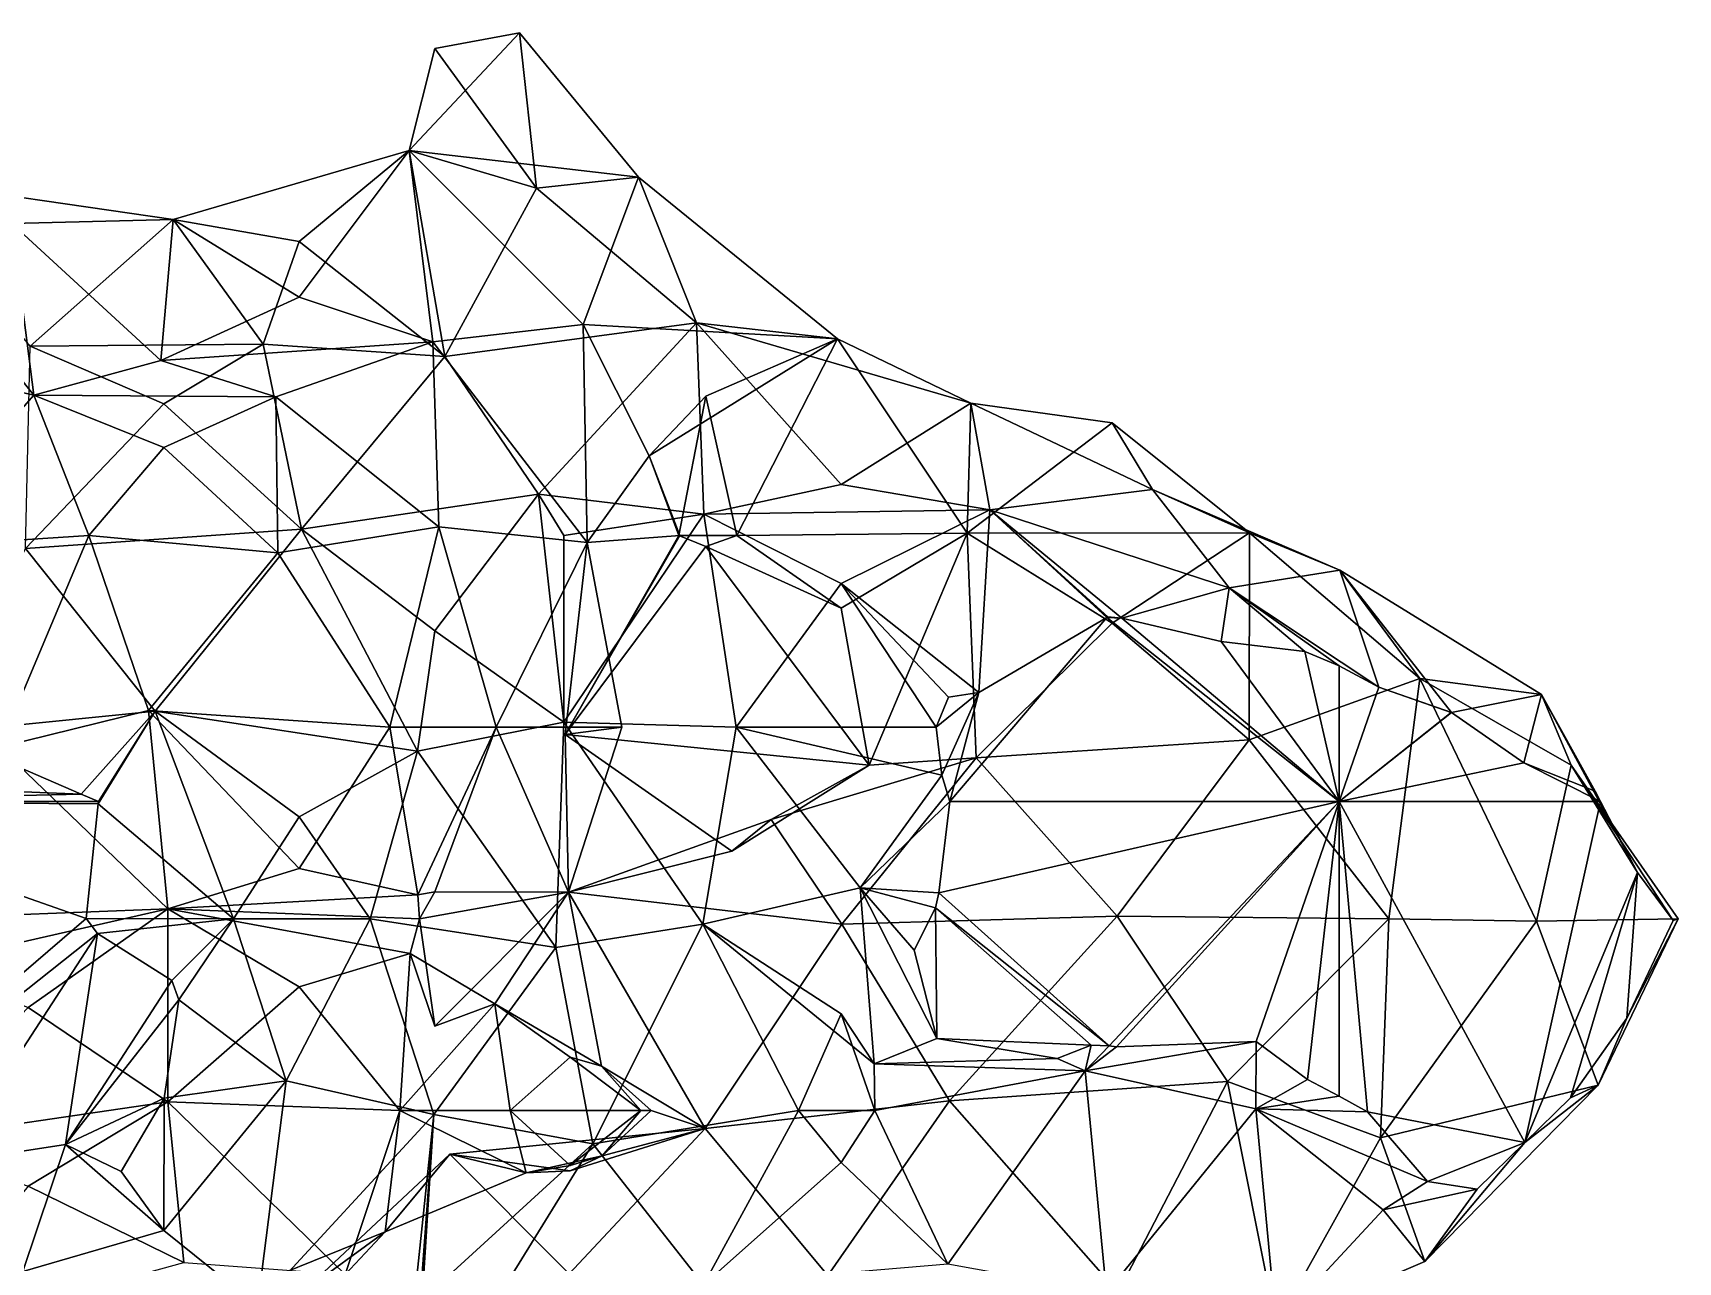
# Model space of a CAD drawing. Extents: x 290095 to 295679, y 4553756 to 4561441.
# Drawn here: x 291848.5 to 292001.5, y 4554028.5 to 4554142.8 of the extents above; entities that cross this region are included whole.
import ezdxf

# ---------------------------------------------------------------- set-up
doc = ezdxf.new("R2010")
doc.units = 0
doc.layers.add('Au_ppm_Pref_-_0_5', color=7, linetype='CONTINUOUS')

msp = doc.modelspace()

# ---------------------------------------------------------------- linework, layer by layer
at = {"layer": 'Au_ppm_Pref_-_0_5'}
for points in [[(291904.87, 4554129.42, 1894.64), (291893.78, 4554142.84, 1894.64), (291883.52, 4554131.9, 1895.02)], [(291883.52, 4554131.9, 1895.02), (291893.78, 4554142.84, 1894.64), (291885.91, 4554141.39, 1897.88)], [(291893.78, 4554142.84, 1894.64), (291895.36, 4554128.39, 1898), (291885.91, 4554141.39, 1897.88)], [(291904.87, 4554129.42, 1894.64), (291895.36, 4554128.39, 1898), (291893.78, 4554142.84, 1894.64)], [(291883.52, 4554131.9, 1895.02), (291885.91, 4554141.39, 1897.88), (291895.36, 4554128.39, 1898)], [(291873.31, 4554123.43, 1897.83), (291861.59, 4554125.48, 1894.64), (291883.52, 4554131.9, 1895.02)], [(291861.59, 4554125.48, 1894.64), (291873.31, 4554118.26, 1893.18), (291883.52, 4554131.9, 1895.02)], [(291886.86, 4554112.74, 1899.53), (291873.31, 4554123.43, 1897.83), (291883.52, 4554131.9, 1895.02)], [(291873.31, 4554118.26, 1893.18), (291885.72, 4554114.11, 1888.63), (291883.52, 4554131.9, 1895.02)], [(291904.87, 4554129.42, 1894.64), (291883.52, 4554131.9, 1895.02), (291899.71, 4554115.72, 1893.46)], [(291895.36, 4554128.39, 1898), (291886.86, 4554112.74, 1899.53), (291883.52, 4554131.9, 1895.02)], [(291899.71, 4554115.72, 1893.46), (291883.52, 4554131.9, 1895.02), (291885.72, 4554114.11, 1888.63)], [(291861.59, 4554125.48, 1894.64), (291848.29, 4554113.7, 1897.09), (291835.48, 4554129.27, 1894.52)], [(291861.59, 4554125.48, 1894.64), (291835.48, 4554129.27, 1894.52), (291846.57, 4554125.12, 1890.17)], [(291904.87, 4554129.42, 1894.64), (291910.26, 4554115.86, 1900.37), (291895.36, 4554128.39, 1898)], [(291904.87, 4554129.42, 1894.64), (291899.71, 4554115.72, 1893.46), (291923.37, 4554114.37, 1894.67)], [(291923.37, 4554114.37, 1894.67), (291910.26, 4554115.86, 1900.37), (291904.87, 4554129.42, 1894.64)], [(291895.36, 4554128.39, 1898), (291910.26, 4554115.86, 1900.37), (291886.86, 4554112.74, 1899.53)], [(291848.62, 4554109.13, 1884.11), (291835.51, 4554125.49, 1884.84), (291823.65, 4554114.93, 1882.84)], [(291846.57, 4554125.12, 1890.17), (291835.51, 4554125.49, 1884.84), (291848.62, 4554109.13, 1884.11)], [(291861.59, 4554125.48, 1894.64), (291846.57, 4554125.12, 1890.17), (291860.43, 4554112.35, 1889.34)], [(291846.57, 4554125.12, 1890.17), (291848.62, 4554109.13, 1884.11), (291860.43, 4554112.35, 1889.34)], [(291869.95, 4554113.89, 1896.23), (291848.29, 4554113.7, 1897.09), (291861.59, 4554125.48, 1894.64)], [(291861.59, 4554125.48, 1894.64), (291860.43, 4554112.35, 1889.34), (291873.31, 4554118.26, 1893.18)], [(291869.95, 4554113.89, 1896.23), (291861.59, 4554125.48, 1894.64), (291873.31, 4554123.43, 1897.83)], [(291869.95, 4554113.89, 1896.23), (291873.31, 4554123.43, 1897.83), (291886.86, 4554112.74, 1899.53)], [(291873.31, 4554118.26, 1893.18), (291860.43, 4554112.35, 1889.34), (291885.72, 4554114.11, 1888.63)], [(291899.71, 4554115.72, 1893.46), (291885.72, 4554114.11, 1888.63), (291900.08, 4554095.42, 1889.12)], [(291895.54, 4554099.94, 1903.27), (291886.86, 4554112.74, 1899.53), (291910.26, 4554115.86, 1900.37)], [(291910.94, 4554098.06, 1908.04), (291895.54, 4554099.94, 1903.27), (291910.26, 4554115.86, 1900.37)], [(291905.86, 4554103.48, 1894.64), (291899.71, 4554115.72, 1893.46), (291900.08, 4554095.42, 1889.12)], [(291905.86, 4554103.48, 1894.64), (291923.37, 4554114.37, 1894.67), (291899.71, 4554115.72, 1893.46)], [(291935.76, 4554108.4, 1901.18), (291923.71, 4554100.83, 1902.17), (291910.26, 4554115.86, 1900.37)], [(291910.26, 4554115.86, 1900.37), (291923.37, 4554114.37, 1894.67), (291935.76, 4554108.4, 1901.18)], [(291910.94, 4554098.06, 1908.04), (291910.26, 4554115.86, 1900.37), (291923.71, 4554100.83, 1902.17)], [(291836.13, 4554094.94, 1883.12), (291848.62, 4554109.13, 1884.11), (291823.65, 4554114.93, 1882.84)], [(291869.95, 4554113.89, 1896.23), (291860.71, 4554108.32, 1898.73), (291848.29, 4554113.7, 1897.09)], [(291860.43, 4554112.35, 1889.34), (291871.12, 4554108.99, 1883.37), (291885.72, 4554114.11, 1888.63)], [(291873.52, 4554096.67, 1900.67), (291860.71, 4554108.32, 1898.73), (291869.95, 4554113.89, 1896.23)], [(291869.95, 4554113.89, 1896.23), (291886.86, 4554112.74, 1899.53), (291873.52, 4554096.67, 1900.67)], [(291871.12, 4554108.99, 1883.37), (291886.28, 4554096.9, 1882.02), (291885.72, 4554114.11, 1888.63)], [(291900.08, 4554095.42, 1889.12), (291885.72, 4554114.11, 1888.63), (291886.28, 4554096.9, 1882.02)], [(291911.11, 4554109.04, 1898.97), (291923.37, 4554114.37, 1894.67), (291905.86, 4554103.48, 1894.64)], [(291914, 4554096.07, 1896.01), (291923.37, 4554114.37, 1894.67), (291911.11, 4554109.04, 1898.97)], [(291914, 4554096.07, 1896.01), (291935.42, 4554096.29, 1894.57), (291923.37, 4554114.37, 1894.67)], [(291935.76, 4554108.4, 1901.18), (291923.37, 4554114.37, 1894.67), (291935.42, 4554096.29, 1894.57)], [(291860.71, 4554108.32, 1898.73), (291847.85, 4554094.86, 1899.03), (291848.29, 4554113.7, 1897.09)], [(291848.62, 4554109.13, 1884.11), (291871.12, 4554108.99, 1883.37), (291860.43, 4554112.35, 1889.34)], [(291895.54, 4554099.94, 1903.27), (291873.52, 4554096.67, 1900.67), (291886.86, 4554112.74, 1899.53)], [(291836.13, 4554094.94, 1883.12), (291853.74, 4554096.07, 1879.48), (291848.62, 4554109.13, 1884.11)], [(291853.74, 4554096.07, 1879.48), (291860.71, 4554104.27, 1880.03), (291848.62, 4554109.13, 1884.11)], [(291871.12, 4554108.99, 1883.37), (291848.62, 4554109.13, 1884.11), (291860.71, 4554104.27, 1880.03)], [(291860.71, 4554108.32, 1898.73), (291873.52, 4554096.67, 1900.67), (291847.85, 4554094.86, 1899.03)], [(291871.33, 4554094.47, 1878.29), (291871.12, 4554108.99, 1883.37), (291860.71, 4554104.27, 1880.03)], [(291871.33, 4554094.47, 1878.29), (291886.28, 4554096.9, 1882.02), (291871.12, 4554108.99, 1883.37)], [(291911.11, 4554109.04, 1898.97), (291905.86, 4554103.48, 1894.64), (291908.6, 4554096.07, 1895.83)], [(291914, 4554096.07, 1896.01), (291911.11, 4554109.04, 1898.97), (291908.6, 4554096.07, 1895.83)], [(291935.76, 4554108.4, 1901.18), (291937.53, 4554098.46, 1907.38), (291923.71, 4554100.83, 1902.17)], [(291935.76, 4554108.4, 1901.18), (291935.42, 4554096.29, 1894.57), (291948.91, 4554106.55, 1897.09)], [(291935.76, 4554108.4, 1901.18), (291952.64, 4554100.36, 1902.16), (291937.53, 4554098.46, 1907.38)], [(291935.76, 4554108.4, 1901.18), (291948.91, 4554106.55, 1897.09), (291952.64, 4554100.36, 1902.16)], [(291948.91, 4554106.55, 1897.09), (291935.42, 4554096.29, 1894.57), (291961.67, 4554096.34, 1894.59)], [(291952.64, 4554100.36, 1902.16), (291948.91, 4554106.55, 1897.09), (291961.67, 4554096.34, 1894.59)], [(291871.33, 4554094.47, 1878.29), (291860.71, 4554104.27, 1880.03), (291853.74, 4554096.07, 1879.48)], [(291905.86, 4554103.48, 1894.64), (291900.08, 4554095.42, 1889.12), (291908.71, 4554096.07, 1894.64)], [(291908.6, 4554096.07, 1895.83), (291905.86, 4554103.48, 1894.64), (291908.71, 4554096.07, 1894.64)], [(291937.53, 4554098.46, 1907.38), (291910.94, 4554098.06, 1908.04), (291923.71, 4554100.83, 1902.17)], [(291937.53, 4554098.46, 1907.38), (291952.64, 4554100.36, 1902.16), (291959.77, 4554091.22, 1905.72)], [(291959.77, 4554091.22, 1905.72), (291952.64, 4554100.36, 1902.16), (291970.06, 4554092.85, 1899.87)], [(291970.06, 4554092.85, 1899.87), (291952.64, 4554100.36, 1902.16), (291961.67, 4554096.34, 1894.59)], [(291895.54, 4554099.94, 1903.27), (291885.91, 4554087.23, 1903.58), (291873.52, 4554096.67, 1900.67)], [(291897.9, 4554078.72, 1906.86), (291885.91, 4554087.23, 1903.58), (291895.54, 4554099.94, 1903.27)], [(291910.94, 4554098.06, 1908.04), (291897.9, 4554096.07, 1906.52), (291895.54, 4554099.94, 1903.27)], [(291897.9, 4554096.07, 1906.52), (291897.9, 4554078.72, 1906.86), (291895.54, 4554099.94, 1903.27)], [(291937.53, 4554098.46, 1907.38), (291923.71, 4554091.61, 1910.98), (291910.94, 4554098.06, 1908.04)], [(291923.71, 4554091.61, 1910.98), (291937.53, 4554098.46, 1907.38), (291936.5, 4554081.49, 1911.65)], [(291937.53, 4554098.46, 1907.38), (291948.41, 4554088.47, 1909.75), (291936.5, 4554081.49, 1911.65)], [(291937.53, 4554098.46, 1907.38), (291948.5, 4554088.53, 1909.74), (291948.41, 4554088.47, 1909.75)], [(291937.53, 4554098.46, 1907.38), (291949.79, 4554088.41, 1909.49), (291948.5, 4554088.53, 1909.74)], [(291959.77, 4554091.22, 1905.72), (291949.79, 4554088.41, 1909.49), (291937.53, 4554098.46, 1907.38)], [(291871.33, 4554094.47, 1878.29), (291881.74, 4554078.25, 1878.79), (291886.28, 4554096.9, 1882.02)], [(291891.62, 4554078.25, 1883.91), (291886.28, 4554096.9, 1882.02), (291881.74, 4554078.25, 1878.79)], [(291900.08, 4554095.42, 1889.12), (291886.28, 4554096.9, 1882.02), (291891.62, 4554078.25, 1883.91)], [(291897.9, 4554096.07, 1906.52), (291910.94, 4554098.06, 1908.04), (291897.9, 4554078.72, 1906.86)], [(291910.94, 4554098.06, 1908.04), (291913.94, 4554078.25, 1911.13), (291897.9, 4554078.72, 1906.86)], [(291923.71, 4554091.61, 1910.98), (291913.94, 4554078.25, 1911.13), (291910.94, 4554098.06, 1908.04)], [(291836.13, 4554094.94, 1883.12), (291845.44, 4554076.38, 1881.38), (291853.74, 4554096.07, 1879.48)], [(291853.74, 4554096.07, 1879.48), (291845.44, 4554076.38, 1881.38), (291859.3, 4554079.81, 1878.59)], [(291873.52, 4554096.67, 1900.67), (291859.91, 4554079.73, 1901.41), (291847.85, 4554094.86, 1899.03)], [(291871.33, 4554094.47, 1878.29), (291853.74, 4554096.07, 1879.48), (291859.3, 4554079.81, 1878.59)], [(291873.52, 4554096.67, 1900.67), (291884.29, 4554076.02, 1902.09), (291859.91, 4554079.73, 1901.41)], [(291884.29, 4554076.02, 1902.09), (291873.52, 4554096.67, 1900.67), (291885.91, 4554087.23, 1903.58)], [(291903.3, 4554078.25, 1888.71), (291900.08, 4554095.42, 1889.12), (291891.62, 4554078.25, 1883.91)], [(291911.11, 4554095.06, 1894.98), (291908.6, 4554096.07, 1895.83), (291898.02, 4554077.57, 1895.27)], [(291898.02, 4554077.57, 1895.27), (291908.6, 4554096.07, 1895.83), (291908.71, 4554096.07, 1894.64)], [(291908.71, 4554096.07, 1894.64), (291900.08, 4554095.42, 1889.12), (291898.02, 4554077.57, 1895.27)], [(291903.3, 4554078.25, 1888.71), (291898.02, 4554077.57, 1895.27), (291900.08, 4554095.42, 1889.12)], [(291914, 4554096.07, 1896.01), (291908.6, 4554096.07, 1895.83), (291911.11, 4554095.06, 1894.98)], [(291923.71, 4554089.34, 1898.34), (291914, 4554096.07, 1896.01), (291911.11, 4554095.06, 1894.98)], [(291923.71, 4554089.34, 1898.34), (291935.42, 4554096.29, 1894.57), (291914, 4554096.07, 1896.01)], [(291935.42, 4554096.29, 1894.57), (291923.71, 4554089.34, 1898.34), (291926.32, 4554074.71, 1895.21)], [(291926.32, 4554074.71, 1895.21), (291936.26, 4554075.39, 1889.64), (291935.42, 4554096.29, 1894.57)], [(291935.42, 4554096.29, 1894.57), (291948.91, 4554087.92, 1891.42), (291961.67, 4554096.34, 1894.59)], [(291948.91, 4554087.92, 1891.42), (291935.42, 4554096.29, 1894.57), (291936.26, 4554075.39, 1889.64)], [(291961.65, 4554077.08, 1890.5), (291961.67, 4554096.34, 1894.59), (291948.91, 4554087.92, 1891.42)], [(291977.52, 4554082.77, 1893.18), (291961.67, 4554096.34, 1894.59), (291961.65, 4554077.08, 1890.5)], [(291977.52, 4554082.77, 1893.18), (291970.06, 4554092.85, 1899.87), (291961.67, 4554096.34, 1894.59)], [(291847.85, 4554094.86, 1899.03), (291859.91, 4554079.73, 1901.41), (291839.84, 4554077.72, 1900.42)], [(291871.33, 4554094.47, 1878.29), (291859.3, 4554079.81, 1878.59), (291881.74, 4554078.25, 1878.79)], [(291926.32, 4554074.71, 1895.21), (291911.11, 4554095.06, 1894.98), (291898.02, 4554077.57, 1895.27)], [(291923.71, 4554089.34, 1898.34), (291911.11, 4554095.06, 1894.98), (291926.32, 4554074.71, 1895.21)], [(291973.71, 4554081.98, 1905.01), (291959.77, 4554091.22, 1905.72), (291970.06, 4554092.85, 1899.87)], [(291970.06, 4554092.85, 1899.87), (291980.46, 4554079.61, 1904.17), (291973.71, 4554081.98, 1905.01)], [(291988.82, 4554081.28, 1900.44), (291980.46, 4554079.61, 1904.17), (291970.06, 4554092.85, 1899.87)], [(291977.52, 4554082.77, 1893.18), (291988.82, 4554081.28, 1900.44), (291970.06, 4554092.85, 1899.87)], [(291913.94, 4554078.25, 1911.13), (291923.71, 4554091.61, 1910.98), (291932.52, 4554078.25, 1912.24)], [(291932.52, 4554078.25, 1912.24), (291923.71, 4554091.61, 1910.98), (291933.68, 4554081.04, 1912.15)], [(291933.68, 4554081.04, 1912.15), (291923.71, 4554091.61, 1910.98), (291936.5, 4554081.49, 1911.65)], [(291949.79, 4554088.41, 1909.49), (291959.77, 4554091.22, 1905.72), (291959.04, 4554086.23, 1907.66)], [(291959.77, 4554091.22, 1905.72), (291966.82, 4554085.28, 1906.16), (291959.04, 4554086.23, 1907.66)], [(291970, 4554083.96, 1905.5), (291966.82, 4554085.28, 1906.16), (291959.77, 4554091.22, 1905.72)], [(291973.71, 4554081.98, 1905.01), (291970, 4554083.96, 1905.5), (291959.77, 4554091.22, 1905.72)], [(291936.5, 4554081.49, 1911.65), (291948.41, 4554088.47, 1909.75), (291933.82, 4554071.34, 1911.67)], [(291948.41, 4554088.47, 1909.75), (291970, 4554071.34, 1904.92), (291933.82, 4554071.34, 1911.67)], [(291961.65, 4554077.08, 1890.5), (291948.91, 4554087.92, 1891.42), (291936.26, 4554075.39, 1889.64)], [(291948.41, 4554088.47, 1909.75), (291948.5, 4554088.53, 1909.74), (291949.79, 4554088.41, 1909.49)], [(291948.41, 4554088.47, 1909.75), (291949.79, 4554088.41, 1909.49), (291970, 4554071.34, 1904.92)], [(291949.79, 4554088.41, 1909.49), (291959.04, 4554086.23, 1907.66), (291970, 4554071.34, 1904.92)], [(291884.29, 4554076.02, 1902.09), (291885.91, 4554087.23, 1903.58), (291897.9, 4554078.72, 1906.86)], [(291959.04, 4554086.23, 1907.66), (291966.82, 4554085.28, 1906.16), (291970, 4554071.34, 1904.92)], [(291966.82, 4554085.28, 1906.16), (291970, 4554083.96, 1905.5), (291970, 4554071.34, 1904.92)], [(291970, 4554083.96, 1905.5), (291973.71, 4554081.98, 1905.01), (291970, 4554071.34, 1904.92)], [(291977.52, 4554082.77, 1893.18), (291961.65, 4554077.08, 1890.5), (291974.62, 4554060.42, 1890.75)], [(291973.71, 4554081.98, 1905.01), (291980.43, 4554079.62, 1904.17), (291970, 4554071.34, 1904.92)], [(291973.71, 4554081.98, 1905.01), (291980.46, 4554079.61, 1904.17), (291980.43, 4554079.62, 1904.17)], [(291974.62, 4554060.42, 1890.75), (291988.36, 4554060.21, 1892.16), (291977.52, 4554082.77, 1893.18)], [(291977.52, 4554082.77, 1893.18), (291988.36, 4554060.21, 1892.16), (291991.59, 4554074.73, 1894.64)], [(291991.59, 4554074.73, 1894.64), (291988.82, 4554081.28, 1900.44), (291977.52, 4554082.77, 1893.18)], [(291932.52, 4554078.25, 1912.24), (291936.5, 4554081.49, 1911.65), (291933.07, 4554073.79, 1911.93)], [(291932.52, 4554078.25, 1912.24), (291933.68, 4554081.04, 1912.15), (291936.5, 4554081.49, 1911.65)], [(291933.07, 4554073.79, 1911.93), (291936.5, 4554081.49, 1911.65), (291933.82, 4554071.34, 1911.67)], [(291988.82, 4554081.28, 1900.44), (291987.19, 4554074.95, 1902.18), (291980.46, 4554079.61, 1904.17)], [(291987.19, 4554074.95, 1902.18), (291988.82, 4554081.28, 1900.44), (291993.81, 4554072.3, 1900.52)], [(291994.31, 4554071.34, 1900.28), (291988.82, 4554081.28, 1900.44), (291997.74, 4554064.73, 1898.74)], [(291988.82, 4554081.28, 1900.44), (291994.31, 4554071.34, 1900.28), (291993.81, 4554072.3, 1900.52)], [(291997.74, 4554064.73, 1898.74), (291988.82, 4554081.28, 1900.44), (291991.59, 4554074.73, 1894.64)], [(291859.91, 4554079.73, 1901.41), (291853.04, 4554072.03, 1901.64), (291839.84, 4554077.72, 1900.42)], [(291845.44, 4554076.38, 1881.38), (291861.1, 4554061.36, 1882.17), (291859.3, 4554079.81, 1878.59)], [(291859.91, 4554079.73, 1901.41), (291854.64, 4554071.34, 1901.79), (291853.04, 4554072.03, 1901.64)], [(291859.91, 4554079.73, 1901.41), (291854.61, 4554071.11, 1901.8), (291854.64, 4554071.34, 1901.79)], [(291859.91, 4554079.73, 1901.41), (291867.19, 4554060.43, 1903.47), (291854.61, 4554071.11, 1901.8)], [(291859.3, 4554079.81, 1878.59), (291861.1, 4554061.36, 1882.17), (291873.31, 4554065.11, 1878.39)], [(291859.3, 4554079.81, 1878.59), (291873.31, 4554065.11, 1878.39), (291881.74, 4554078.25, 1878.79)], [(291873.31, 4554069.92, 1903.75), (291867.19, 4554060.43, 1903.47), (291859.91, 4554079.73, 1901.41)], [(291884.29, 4554076.02, 1902.09), (291873.31, 4554069.92, 1903.75), (291859.91, 4554079.73, 1901.41)], [(291897.9, 4554078.72, 1906.86), (291897.16, 4554057.76, 1902.11), (291884.29, 4554076.02, 1902.09)], [(291897.9, 4554078.72, 1906.86), (291910.85, 4554059.94, 1906.97), (291897.16, 4554057.76, 1902.11)], [(291913.94, 4554078.25, 1911.13), (291910.85, 4554059.94, 1906.97), (291897.9, 4554078.72, 1906.86)], [(291980.46, 4554079.61, 1904.17), (291970, 4554071.34, 1904.92), (291980.43, 4554079.62, 1904.17)], [(291987.19, 4554074.95, 1902.18), (291970, 4554071.34, 1904.92), (291980.46, 4554079.61, 1904.17)], [(291839.84, 4554077.72, 1900.42), (291853.04, 4554072.03, 1901.64), (291820, 4554073.37, 1895.47)], [(291873.31, 4554065.11, 1878.39), (291884.33, 4554062.67, 1882.77), (291881.74, 4554078.25, 1878.79)], [(291891.62, 4554078.25, 1883.91), (291881.74, 4554078.25, 1878.79), (291884.33, 4554062.67, 1882.77)], [(291884.33, 4554062.67, 1882.77), (291885.91, 4554062.94, 1883.6), (291891.62, 4554078.25, 1883.91)], [(291885.91, 4554062.94, 1883.6), (291898.33, 4554062.9, 1888.53), (291891.62, 4554078.25, 1883.91)], [(291903.3, 4554078.25, 1888.71), (291891.62, 4554078.25, 1883.91), (291898.33, 4554062.9, 1888.53)], [(291903.3, 4554078.25, 1888.71), (291898.33, 4554062.9, 1888.53), (291898.02, 4554077.57, 1895.27)], [(291913.52, 4554066.71, 1893.69), (291926.32, 4554074.71, 1895.21), (291898.02, 4554077.57, 1895.27)], [(291913.52, 4554066.71, 1893.69), (291898.02, 4554077.57, 1895.27), (291898.33, 4554062.9, 1888.53)], [(291913.94, 4554078.25, 1911.13), (291925.48, 4554063.31, 1910.67), (291910.85, 4554059.94, 1906.97)], [(291913.94, 4554078.25, 1911.13), (291932.52, 4554078.25, 1912.24), (291933.07, 4554073.79, 1911.93)], [(291933.07, 4554073.79, 1911.93), (291925.48, 4554063.31, 1910.67), (291913.94, 4554078.25, 1911.13)], [(291936.26, 4554075.39, 1889.64), (291949.36, 4554060.68, 1888.29), (291961.65, 4554077.08, 1890.5)], [(291961.65, 4554077.08, 1890.5), (291949.36, 4554060.68, 1888.29), (291974.62, 4554060.42, 1890.75)], [(291845.44, 4554076.38, 1881.38), (291837.16, 4554060.43, 1883.54), (291861.1, 4554061.36, 1882.17)], [(291873.31, 4554069.92, 1903.75), (291884.29, 4554076.02, 1902.09), (291879.9, 4554060.43, 1903.69)], [(291897.16, 4554057.76, 1902.11), (291879.9, 4554060.43, 1903.69), (291884.29, 4554076.02, 1902.09)], [(291926.32, 4554074.71, 1895.21), (291913.52, 4554066.71, 1893.69), (291917.18, 4554069.67, 1888.71)], [(291926.32, 4554074.71, 1895.21), (291917.18, 4554069.67, 1888.71), (291936.26, 4554075.39, 1889.64)], [(291936.26, 4554075.39, 1889.64), (291917.18, 4554069.67, 1888.71), (291923.75, 4554059.92, 1886.15)], [(291923.75, 4554059.92, 1886.15), (291949.36, 4554060.68, 1888.29), (291936.26, 4554075.39, 1889.64)], [(291994.31, 4554071.34, 1900.28), (291970, 4554071.34, 1904.92), (291987.19, 4554074.95, 1902.18)], [(291994.31, 4554071.34, 1900.28), (291987.19, 4554074.95, 1902.18), (291993.81, 4554072.3, 1900.52)], [(292001.53, 4554060.43, 1894.64), (291991.59, 4554074.73, 1894.64), (291988.36, 4554060.21, 1892.16)], [(292001.08, 4554060.28, 1897.5), (291997.74, 4554064.73, 1898.74), (291991.59, 4554074.73, 1894.64)], [(291991.59, 4554074.73, 1894.64), (292001.53, 4554060.43, 1894.64), (292001.08, 4554060.28, 1897.5)], [(291853.04, 4554072.03, 1901.64), (291822.5, 4554071.34, 1895.47), (291820, 4554073.37, 1895.47)], [(291925.48, 4554063.31, 1910.67), (291933.07, 4554073.79, 1911.93), (291933.82, 4554071.34, 1911.67)], [(291820, 4554031.65, 1898.85), (291822.5, 4554071.34, 1895.47), (291853.5, 4554060.47, 1902.62)], [(291822.5, 4554071.34, 1895.47), (291853.04, 4554072.03, 1901.64), (291854.64, 4554071.34, 1901.79)], [(291853.5, 4554060.47, 1902.62), (291822.5, 4554071.34, 1895.47), (291854.61, 4554071.11, 1901.8)], [(291854.61, 4554071.11, 1901.8), (291822.5, 4554071.34, 1895.47), (291854.64, 4554071.34, 1901.79)], [(291854.61, 4554071.11, 1901.8), (291867.19, 4554060.43, 1903.47), (291853.5, 4554060.47, 1902.62)], [(291925.48, 4554063.31, 1910.67), (291933.82, 4554071.34, 1911.67), (291932.79, 4554062.83, 1910.73)], [(291932.79, 4554062.83, 1910.73), (291970, 4554071.34, 1904.92), (291948.62, 4554048.62, 1905.88)], [(291933.82, 4554071.34, 1911.67), (291970, 4554071.34, 1904.92), (291932.79, 4554062.83, 1910.73)], [(291948.62, 4554048.62, 1905.88), (291970, 4554071.34, 1904.92), (291949.3, 4554048.53, 1905.74)], [(291970, 4554071.34, 1904.92), (291962.3, 4554049.02, 1903.38), (291949.3, 4554048.53, 1905.74)], [(291970, 4554071.34, 1904.92), (291967.08, 4554045.47, 1902.02), (291962.3, 4554049.02, 1903.38)], [(291970, 4554071.34, 1904.92), (291970, 4554043.92, 1901.27), (291967.08, 4554045.47, 1902.02)], [(291970, 4554043.92, 1901.27), (291970, 4554071.34, 1904.92), (291972.64, 4554042.48, 1900.57)], [(291987.27, 4554039.62, 1897.37), (291972.64, 4554042.48, 1900.57), (291970, 4554071.34, 1904.92)], [(291994.31, 4554071.34, 1900.28), (291987.27, 4554039.62, 1897.37), (291970, 4554071.34, 1904.92)], [(291997.74, 4554064.73, 1898.74), (291987.27, 4554039.62, 1897.37), (291994.31, 4554071.34, 1900.28)], [(291873.31, 4554069.92, 1903.75), (291879.9, 4554060.43, 1903.69), (291867.19, 4554060.43, 1903.47)], [(291923.75, 4554059.92, 1886.15), (291917.18, 4554069.67, 1888.71), (291898.33, 4554062.9, 1888.53)], [(291917.18, 4554069.67, 1888.71), (291913.52, 4554066.71, 1893.69), (291898.33, 4554062.9, 1888.53)], [(291873.31, 4554065.11, 1878.39), (291861.1, 4554061.36, 1882.17), (291884.33, 4554062.67, 1882.77)], [(291926.76, 4554046.93, 1906.52), (291910.85, 4554059.94, 1906.97), (291925.48, 4554063.31, 1910.67)], [(291930.49, 4554057.51, 1910.24), (291932.61, 4554049.29, 1908.49), (291925.48, 4554063.31, 1910.67)], [(291932.61, 4554049.29, 1908.49), (291926.76, 4554046.93, 1906.52), (291925.48, 4554063.31, 1910.67)], [(291925.48, 4554063.31, 1910.67), (291932.47, 4554061.44, 1910.61), (291930.49, 4554057.51, 1910.24)], [(291925.48, 4554063.31, 1910.67), (291932.79, 4554062.83, 1910.73), (291932.47, 4554061.44, 1910.61)], [(291991.52, 4554043.79, 1897.12), (291987.27, 4554039.62, 1897.37), (291997.74, 4554064.73, 1898.74)], [(291996.77, 4554051.19, 1897.11), (291991.52, 4554043.79, 1897.12), (291997.74, 4554064.73, 1898.74)], [(291996.77, 4554051.19, 1897.11), (291997.74, 4554064.73, 1898.74), (292001.08, 4554060.28, 1897.5)], [(291861.1, 4554061.36, 1882.17), (291884.49, 4554060.43, 1883.43), (291884.33, 4554062.67, 1882.77)], [(291885.91, 4554062.94, 1883.6), (291884.33, 4554062.67, 1882.77), (291884.49, 4554060.43, 1883.43)], [(291898.33, 4554062.9, 1888.53), (291885.91, 4554062.94, 1883.6), (291884.49, 4554060.43, 1883.43)], [(291898.33, 4554062.9, 1888.53), (291884.49, 4554060.43, 1883.43), (291885.91, 4554050.45, 1886.09)], [(291898.33, 4554062.9, 1888.53), (291885.91, 4554050.45, 1886.09), (291891.5, 4554052.53, 1882.77)], [(291901.4, 4554046.71, 1882.77), (291898.33, 4554062.9, 1888.53), (291891.5, 4554052.53, 1882.77)], [(291901.4, 4554046.71, 1882.77), (291911.05, 4554040.91, 1887.34), (291898.33, 4554062.9, 1888.53)], [(291911.05, 4554040.91, 1887.34), (291923.75, 4554059.92, 1886.15), (291898.33, 4554062.9, 1888.53)], [(291932.79, 4554062.83, 1910.73), (291948.62, 4554048.62, 1905.88), (291932.47, 4554061.44, 1910.61)], [(291854.55, 4554059.07, 1902.96), (291820, 4554031.65, 1898.85), (291853.5, 4554060.47, 1902.62)], [(291861.1, 4554061.36, 1882.17), (291837.16, 4554060.43, 1883.54), (291838.5, 4554056.21, 1882.77)], [(291838.5, 4554056.21, 1882.77), (291848.11, 4554052.17, 1879.58), (291861.1, 4554061.36, 1882.17)], [(291848.11, 4554052.17, 1879.58), (291861.1, 4554043.39, 1876.63), (291861.1, 4554061.36, 1882.17)], [(291853.5, 4554060.47, 1902.62), (291867.19, 4554060.43, 1903.47), (291854.55, 4554059.07, 1902.96)], [(291854.55, 4554059.07, 1902.96), (291867.19, 4554060.43, 1903.47), (291861.47, 4554054.7, 1904.25)], [(291861.1, 4554061.36, 1882.17), (291883.62, 4554057.2, 1882.77), (291884.49, 4554060.43, 1883.43)], [(291861.1, 4554061.36, 1882.17), (291861.1, 4554043.39, 1876.63), (291873.31, 4554054.11, 1878.93)], [(291883.62, 4554057.2, 1882.77), (291861.1, 4554061.36, 1882.17), (291873.31, 4554054.11, 1878.93)], [(291862.11, 4554052.88, 1904.44), (291861.47, 4554054.7, 1904.25), (291867.19, 4554060.43, 1903.47)], [(291867.19, 4554060.43, 1903.47), (291872.08, 4554045.37, 1905.03), (291862.11, 4554052.88, 1904.44)], [(291879.9, 4554060.43, 1903.69), (291872.08, 4554045.37, 1905.03), (291867.19, 4554060.43, 1903.47)], [(291879.9, 4554060.43, 1903.69), (291885.81, 4554042.24, 1901.37), (291872.08, 4554045.37, 1905.03)], [(291897.16, 4554057.76, 1902.11), (291885.81, 4554042.24, 1901.37), (291879.9, 4554060.43, 1903.69)], [(291883.62, 4554057.2, 1882.77), (291885.91, 4554050.45, 1886.09), (291884.49, 4554060.43, 1883.43)], [(291933.79, 4554043.49, 1889.54), (291949.36, 4554060.68, 1888.29), (291923.75, 4554059.92, 1886.15)], [(291932.47, 4554061.44, 1910.61), (291932.61, 4554049.29, 1908.49), (291930.49, 4554057.51, 1910.24)], [(291948.62, 4554048.62, 1905.88), (291946.96, 4554048.67, 1906.15), (291932.47, 4554061.44, 1910.61)], [(291932.47, 4554061.44, 1910.61), (291946.96, 4554048.67, 1906.15), (291932.61, 4554049.29, 1908.49)], [(291959.62, 4554045.3, 1890.49), (291949.36, 4554060.68, 1888.29), (291933.79, 4554043.49, 1889.54)], [(291974.62, 4554060.42, 1890.75), (291949.36, 4554060.68, 1888.29), (291959.62, 4554045.3, 1890.49)], [(291959.62, 4554045.3, 1890.49), (291973.87, 4554040.04, 1891.98), (291974.62, 4554060.42, 1890.75)], [(291973.87, 4554040.04, 1891.98), (291988.36, 4554060.21, 1892.16), (291974.62, 4554060.42, 1890.75)], [(291988.36, 4554060.21, 1892.16), (291973.87, 4554040.04, 1891.98), (291994.11, 4554044.96, 1894.64)], [(291994.11, 4554044.96, 1894.64), (292001.53, 4554060.43, 1894.64), (291988.36, 4554060.21, 1892.16)], [(291994.11, 4554044.96, 1894.64), (291996.77, 4554051.19, 1897.11), (292001.53, 4554060.43, 1894.64)], [(291996.77, 4554051.19, 1897.11), (292001.08, 4554060.28, 1897.5), (292001.53, 4554060.43, 1894.64)], [(291840.69, 4554037.75, 1901.8), (291820, 4554031.65, 1898.85), (291854.55, 4554059.07, 1902.96)], [(291851.56, 4554039.43, 1903.42), (291840.69, 4554037.75, 1901.8), (291854.55, 4554059.07, 1902.96)], [(291854.55, 4554059.07, 1902.96), (291861.47, 4554054.7, 1904.25), (291851.56, 4554039.43, 1903.42)], [(291910.85, 4554059.94, 1906.97), (291900.62, 4554039.51, 1904.5), (291897.16, 4554057.76, 1902.11)], [(291919.74, 4554042.61, 1904.65), (291900.62, 4554039.51, 1904.5), (291910.85, 4554059.94, 1906.97)], [(291910.85, 4554059.94, 1906.97), (291923.71, 4554051.59, 1903.53), (291919.74, 4554042.61, 1904.65)], [(291926.76, 4554046.93, 1906.52), (291923.71, 4554051.59, 1903.53), (291910.85, 4554059.94, 1906.97)], [(291933.79, 4554043.49, 1889.54), (291923.75, 4554059.92, 1886.15), (291911.05, 4554040.91, 1887.34)], [(291882.65, 4554042.61, 1878.36), (291883.62, 4554057.2, 1882.77), (291873.31, 4554054.11, 1878.93)], [(291882.65, 4554042.61, 1878.36), (291891.5, 4554052.53, 1882.77), (291883.62, 4554057.2, 1882.77)], [(291883.62, 4554057.2, 1882.77), (291891.5, 4554052.53, 1882.77), (291885.91, 4554050.45, 1886.09)], [(291897.16, 4554057.76, 1902.11), (291900.62, 4554039.51, 1904.5), (291885.81, 4554042.24, 1901.37)], [(291861.47, 4554054.7, 1904.25), (291862.11, 4554052.88, 1904.44), (291851.56, 4554039.43, 1903.42)], [(291882.65, 4554042.61, 1878.36), (291873.31, 4554054.11, 1878.93), (291861.1, 4554043.39, 1876.63)], [(291862.11, 4554052.88, 1904.44), (291860.76, 4554043.76, 1904.66), (291851.56, 4554039.43, 1903.42)], [(291860.76, 4554043.76, 1904.66), (291862.11, 4554052.88, 1904.44), (291872.08, 4554045.37, 1905.03)], [(291882.65, 4554042.61, 1878.36), (291892.92, 4554042.61, 1880.13), (291891.5, 4554052.53, 1882.77)], [(291901.4, 4554046.71, 1882.77), (291891.5, 4554052.53, 1882.77), (291898.51, 4554047.57, 1881.11)], [(291892.92, 4554042.61, 1880.13), (291898.51, 4554047.57, 1881.11), (291891.5, 4554052.53, 1882.77)], [(291836.16, 4554039.73, 1878.7), (291861.1, 4554043.39, 1876.63), (291848.11, 4554052.17, 1879.58)], [(291923.71, 4554051.59, 1903.53), (291926.84, 4554042.61, 1905.05), (291919.74, 4554042.61, 1904.65)], [(291926.76, 4554046.93, 1906.52), (291926.84, 4554042.61, 1905.05), (291923.71, 4554051.59, 1903.53)], [(291996.77, 4554051.19, 1897.11), (291994.11, 4554044.96, 1894.64), (291991.52, 4554043.79, 1897.12)], [(291926.76, 4554046.93, 1906.52), (291932.61, 4554049.29, 1908.49), (291943.8, 4554047.44, 1906.43)], [(291946.96, 4554048.67, 1906.15), (291943.8, 4554047.44, 1906.43), (291932.61, 4554049.29, 1908.49)], [(291946.4, 4554046.29, 1905.28), (291943.8, 4554047.44, 1906.43), (291946.96, 4554048.67, 1906.15)], [(291962.3, 4554049.02, 1903.38), (291946.4, 4554046.29, 1905.28), (291949.3, 4554048.53, 1905.74)], [(291962.3, 4554049.02, 1903.38), (291962.27, 4554042.75, 1900.49), (291946.4, 4554046.29, 1905.28)], [(291948.62, 4554048.62, 1905.88), (291946.4, 4554046.29, 1905.28), (291946.96, 4554048.67, 1906.15)], [(291948.62, 4554048.62, 1905.88), (291949.3, 4554048.53, 1905.74), (291946.4, 4554046.29, 1905.28)], [(291967.08, 4554045.47, 1902.02), (291962.27, 4554042.75, 1900.49), (291962.3, 4554049.02, 1903.38)], [(291892.92, 4554042.61, 1880.13), (291905.08, 4554042.61, 1879.67), (291898.51, 4554047.57, 1881.11)], [(291901.4, 4554046.71, 1882.77), (291898.51, 4554047.57, 1881.11), (291905.08, 4554042.61, 1879.67)], [(291901.4, 4554046.71, 1882.77), (291906.02, 4554042.61, 1882.77), (291911.05, 4554040.91, 1887.34)], [(291901.4, 4554046.71, 1882.77), (291905.08, 4554042.61, 1879.67), (291906.02, 4554042.61, 1882.77)], [(291926.76, 4554046.93, 1906.52), (291943.8, 4554047.44, 1906.43), (291946.4, 4554046.29, 1905.28)], [(291926.84, 4554042.61, 1905.05), (291926.76, 4554046.93, 1906.52), (291946.4, 4554046.29, 1905.28)], [(291860.76, 4554043.76, 1904.66), (291872.08, 4554045.37, 1905.03), (291860.71, 4554031.42, 1904.32)], [(291860.71, 4554031.42, 1904.32), (291872.08, 4554045.37, 1905.03), (291869.43, 4554024.42, 1901.82)], [(291872.08, 4554045.37, 1905.03), (291885.81, 4554042.24, 1901.37), (291869.43, 4554024.42, 1901.82)], [(291926.84, 4554042.61, 1905.05), (291946.4, 4554046.29, 1905.28), (291933.63, 4554028.31, 1904.09)], [(291948.39, 4554025.64, 1899.78), (291933.63, 4554028.31, 1904.09), (291946.4, 4554046.29, 1905.28)], [(291959.62, 4554045.3, 1890.49), (291933.79, 4554043.49, 1889.54), (291949.46, 4554025.69, 1890.16)], [(291962.27, 4554042.75, 1900.49), (291948.39, 4554025.64, 1899.78), (291946.4, 4554046.29, 1905.28)], [(291949.46, 4554025.69, 1890.16), (291964.15, 4554022.62, 1894.35), (291959.62, 4554045.3, 1890.49)], [(291964.15, 4554022.62, 1894.35), (291973.87, 4554040.04, 1891.98), (291959.62, 4554045.3, 1890.49)], [(291970, 4554043.92, 1901.27), (291962.27, 4554042.75, 1900.49), (291967.08, 4554045.47, 1902.02)], [(291973.87, 4554040.04, 1891.98), (291977.97, 4554028.54, 1894.64), (291994.11, 4554044.96, 1894.64)], [(291994.11, 4554044.96, 1894.64), (291977.97, 4554028.54, 1894.64), (291987.27, 4554039.62, 1897.37)], [(291994.11, 4554044.96, 1894.64), (291987.27, 4554039.62, 1897.37), (291991.52, 4554043.79, 1897.12)], [(291836.16, 4554039.73, 1878.7), (291848.11, 4554035.57, 1873.24), (291861.1, 4554043.39, 1876.63)], [(291848.11, 4554035.57, 1873.24), (291862.58, 4554028.45, 1869.68), (291861.1, 4554043.39, 1876.63)], [(291860.76, 4554043.76, 1904.66), (291856.75, 4554036.91, 1904.35), (291851.56, 4554039.43, 1903.42)], [(291860.71, 4554031.42, 1904.32), (291856.75, 4554036.91, 1904.35), (291860.76, 4554043.76, 1904.66)], [(291877.57, 4554027.33, 1876.61), (291882.65, 4554042.61, 1878.36), (291861.1, 4554043.39, 1876.63)], [(291861.1, 4554043.39, 1876.63), (291862.58, 4554028.45, 1869.68), (291877.57, 4554027.33, 1876.61)], [(291933.79, 4554043.49, 1889.54), (291911.05, 4554040.91, 1887.34), (291922.46, 4554027.26, 1889.6)], [(291933.79, 4554043.49, 1889.54), (291922.46, 4554027.26, 1889.6), (291949.46, 4554025.69, 1890.16)], [(291962.27, 4554042.75, 1900.49), (291970, 4554043.92, 1901.27), (291972.64, 4554042.48, 1900.57)], [(291869.43, 4554024.42, 1901.82), (291885.81, 4554042.24, 1901.37), (291883.99, 4554024.78, 1904.15)], [(291882.65, 4554042.61, 1878.36), (291877.57, 4554027.33, 1876.61), (291881.31, 4554031.3, 1882.77)], [(291882.65, 4554042.61, 1878.36), (291881.31, 4554031.3, 1882.77), (291894.4, 4554036.8, 1882.77)], [(291882.65, 4554042.61, 1878.36), (291894.4, 4554036.8, 1882.77), (291892.92, 4554042.61, 1880.13)], [(291883.99, 4554024.78, 1904.15), (291885.81, 4554042.24, 1901.37), (291884.54, 4554024.92, 1904.22)], [(291884.54, 4554024.92, 1904.22), (291885.81, 4554042.24, 1901.37), (291884.73, 4554024.98, 1904.24)], [(291885.81, 4554042.24, 1901.37), (291900.62, 4554039.51, 1904.5), (291884.73, 4554024.98, 1904.24)], [(291892.92, 4554042.61, 1880.13), (291894.4, 4554036.8, 1882.77), (291898.51, 4554037.48, 1881.05)], [(291892.92, 4554042.61, 1880.13), (291898.51, 4554037.48, 1881.05), (291905.08, 4554042.61, 1879.67)], [(291901.49, 4554038.39, 1882.77), (291905.08, 4554042.61, 1879.67), (291898.51, 4554037.48, 1881.05)], [(291919.74, 4554042.61, 1904.65), (291910.9, 4554026.37, 1905), (291900.62, 4554039.51, 1904.5)], [(291901.49, 4554038.39, 1882.77), (291911.05, 4554040.91, 1887.34), (291906.02, 4554042.61, 1882.77)], [(291906.02, 4554042.61, 1882.77), (291905.08, 4554042.61, 1879.67), (291901.49, 4554038.39, 1882.77)], [(291919.74, 4554042.61, 1904.65), (291923.71, 4554037.75, 1904.9), (291910.9, 4554026.37, 1905)], [(291926.84, 4554042.61, 1905.05), (291923.71, 4554037.75, 1904.9), (291919.74, 4554042.61, 1904.65)], [(291923.71, 4554037.75, 1904.9), (291926.84, 4554042.61, 1905.05), (291933.63, 4554028.31, 1904.09)], [(291964.15, 4554022.62, 1894.35), (291948.39, 4554025.64, 1899.78), (291962.27, 4554042.75, 1900.49)], [(291978.24, 4554035.99, 1898.62), (291962.27, 4554042.75, 1900.49), (291972.64, 4554042.48, 1900.57)], [(291974.1, 4554033.35, 1897.73), (291962.27, 4554042.75, 1900.49), (291978.24, 4554035.99, 1898.62)], [(291974.1, 4554033.35, 1897.73), (291964.15, 4554022.62, 1894.35), (291962.27, 4554042.75, 1900.49)], [(291978.24, 4554035.99, 1898.62), (291972.64, 4554042.48, 1900.57), (291987.27, 4554039.62, 1897.37)], [(291887.32, 4554038.55, 1888.02), (291898.4, 4554027.39, 1891.43), (291911.05, 4554040.91, 1887.34)], [(291911.05, 4554040.91, 1887.34), (291898.51, 4554036.99, 1884.64), (291887.32, 4554038.55, 1888.02)], [(291911.05, 4554040.91, 1887.34), (291898.4, 4554027.39, 1891.43), (291922.46, 4554027.26, 1889.6)], [(291898.51, 4554036.99, 1884.64), (291911.05, 4554040.91, 1887.34), (291901.49, 4554038.39, 1882.77)], [(291840.69, 4554037.75, 1901.8), (291851.56, 4554039.43, 1903.42), (291847.61, 4554027.62, 1899.81)], [(291847.61, 4554027.62, 1899.81), (291851.56, 4554039.43, 1903.42), (291860.71, 4554031.42, 1904.32)], [(291851.56, 4554039.43, 1903.42), (291856.75, 4554036.91, 1904.35), (291860.71, 4554031.42, 1904.32)], [(291884.73, 4554024.98, 1904.24), (291900.62, 4554039.51, 1904.5), (291891.82, 4554025.23, 1904.45)], [(291900.62, 4554039.51, 1904.5), (291910.9, 4554026.37, 1905), (291891.82, 4554025.23, 1904.45)], [(291973.87, 4554040.04, 1891.98), (291964.15, 4554022.62, 1894.35), (291977.97, 4554028.54, 1894.64)], [(291987.27, 4554039.62, 1897.37), (291977.97, 4554028.54, 1894.64), (291982.84, 4554035.27, 1897.64)], [(291982.84, 4554035.27, 1897.64), (291978.24, 4554035.99, 1898.62), (291987.27, 4554039.62, 1897.37)], [(291898.4, 4554027.39, 1891.43), (291887.32, 4554038.55, 1888.02), (291873.64, 4554025.72, 1888.71)], [(291887.32, 4554038.55, 1888.02), (291881.31, 4554031.3, 1882.77), (291873.64, 4554025.72, 1888.71)], [(291881.31, 4554031.3, 1882.77), (291887.32, 4554038.55, 1888.02), (291894.4, 4554036.8, 1882.77)], [(291898.51, 4554036.99, 1884.64), (291894.4, 4554036.8, 1882.77), (291887.32, 4554038.55, 1888.02)], [(291898.51, 4554036.99, 1884.64), (291901.49, 4554038.39, 1882.77), (291894.4, 4554036.8, 1882.77)], [(291894.4, 4554036.8, 1882.77), (291901.49, 4554038.39, 1882.77), (291898.51, 4554037.48, 1881.05)], [(291923.71, 4554037.75, 1904.9), (291933.63, 4554028.31, 1904.09), (291910.9, 4554026.37, 1905)], [(291982.84, 4554035.27, 1897.64), (291974.1, 4554033.35, 1897.73), (291978.24, 4554035.99, 1898.62)], [(291836.55, 4554021.31, 1871.39), (291862.58, 4554028.45, 1869.68), (291848.11, 4554035.57, 1873.24)], [(291977.97, 4554028.54, 1894.64), (291974.1, 4554033.35, 1897.73), (291982.84, 4554035.27, 1897.64)], [(291977.97, 4554028.54, 1894.64), (291964.15, 4554022.62, 1894.35), (291974.1, 4554033.35, 1897.73)], [(291847.61, 4554027.62, 1899.81), (291860.71, 4554031.42, 1904.32), (291869.43, 4554024.42, 1901.82)], [(291873.64, 4554025.72, 1888.71), (291881.31, 4554031.3, 1882.77), (291865.2, 4554024.8, 1883.93)], [(291881.31, 4554031.3, 1882.77), (291877.57, 4554027.33, 1876.61), (291865.2, 4554024.8, 1883.93)]]:
    msp.add_3dface(points, dxfattribs=at)

doc.saveas('drawing.dxf')
